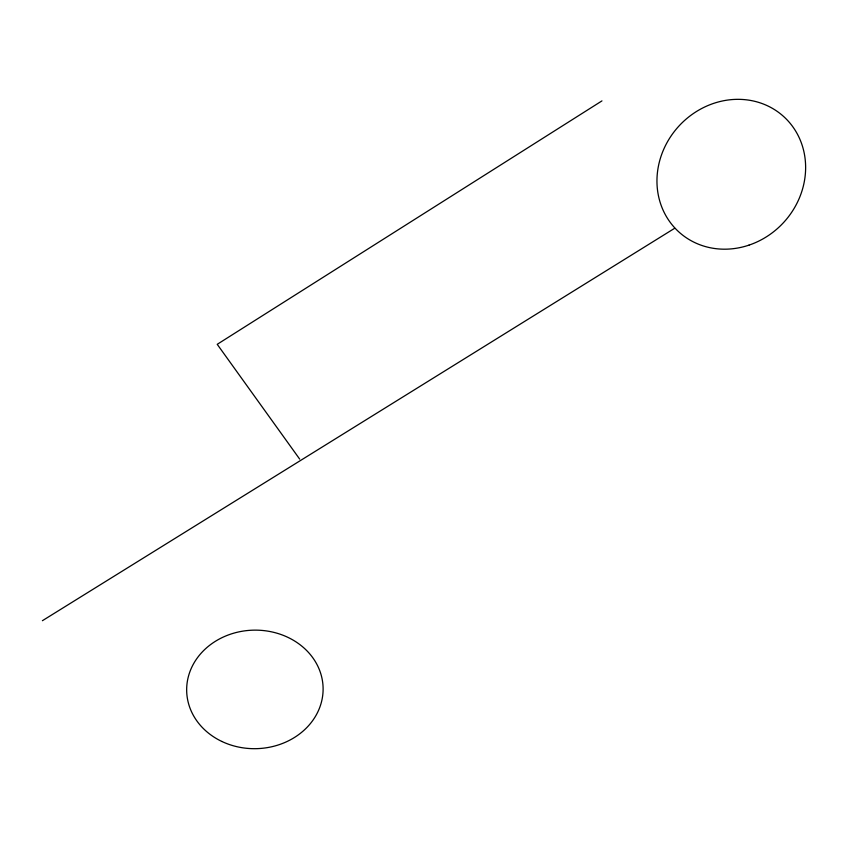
<?xml version="1.0" encoding="UTF-8"?>
<svg xmlns="http://www.w3.org/2000/svg" width="848" height="848" viewBox="0 0 848 848"><rect width="100%" height="100%" fill="white"/><g stroke="black" fill="none" stroke-linecap="round" stroke-linejoin="round"><path stroke-width="1.27" d="M601.953 100.891L217.226 344.32L299.673 459.097M42.4 620.704L674.743 228.229M221.869 741.47A68.232 59.275 -1.3 0 0 323.099 687.94A68.232 59.275 -1.3 0 0 219.685 638.83A68.232 59.275 -1.3 0 0 221.869 741.47M748.996 245.125A77.942 71.168 -47.5 0 0 784.962 117.745A77.942 71.168 -47.5 0 0 659.914 159.912A77.942 71.168 -47.5 0 0 748.996 245.125"/></g></svg>
